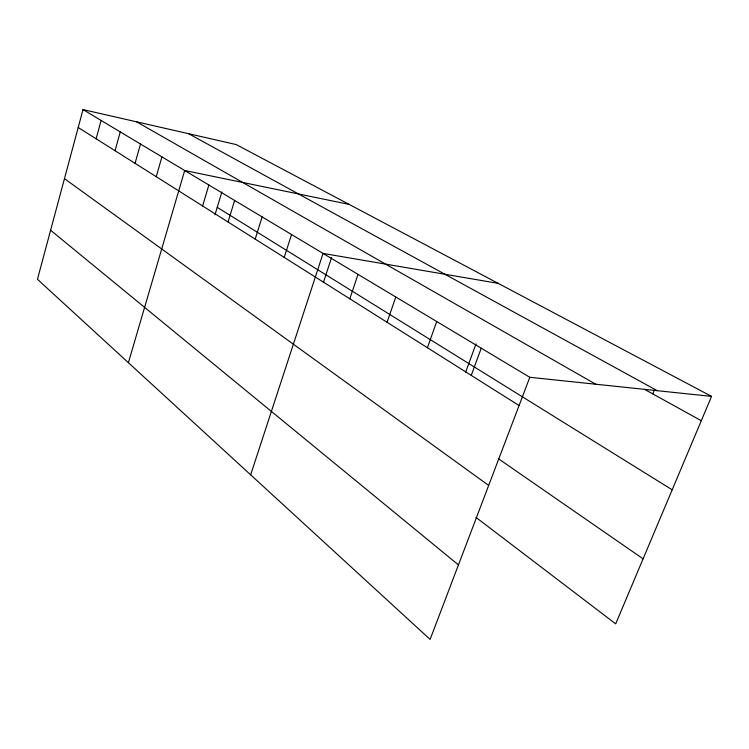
<?xml version="1.0" encoding="UTF-8"?>
<svg xmlns="http://www.w3.org/2000/svg" width="749" height="749" viewBox="0 0 749 749"><rect width="100%" height="100%" fill="white"/><g stroke="black" fill="none" stroke-linecap="round" stroke-linejoin="round"><path stroke-width="1.12" d="M711.55 396.39L236.178 144.566L83.008 109.588L37.45 279.283L430.104 639.412L529.815 377.299L711.55 396.39L615.697 623.861L475.905 517.334M96.125 138.799L101.124 120.439M115.046 150.727L120.261 131.908M135.054 163.348L140.503 144.033M156.241 176.708L161.934 156.878M128.397 362.703L184.685 170.51L349.1 204.383M202.614 205.956L208.868 184.994M214.954 214.86L221.882 191.913M228.052 221.994L234.634 200.432M255.194 239.118L262.122 216.91M284.227 257.422L291.53 234.531M250.653 474.829L323.062 253.424L498.169 283.356M323.371 282.532L331.601 257.525M349.82 298.795L358.031 274.368M387.064 322.276L395.8 296.997M427.407 347.723L436.733 321.527M465.672 372.113L476.008 343.885M471.252 375.371L481.242 348.191M652.772 393.899L654.514 389.611M188.617 133.706L657.266 390.688M644.589 389.368L701.298 420.723M136.627 121.834L595.764 384.228M83.008 109.588L529.815 377.299M217.229 207.342L672.181 489.809M78.205 127.489L519.076 405.537M498.235 458.613L643.091 558.848M64.47 178.646L488.685 485.436M50.614 230.252L458.444 564.905"/></g></svg>
